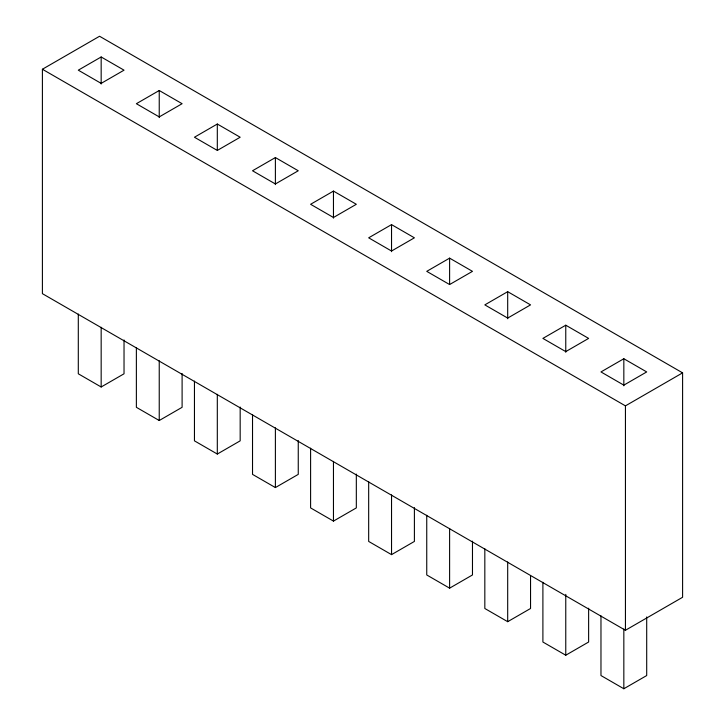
<?xml version="1.0" encoding="UTF-8"?>
<svg xmlns="http://www.w3.org/2000/svg" width="725" height="725" viewBox="0 0 725 725"><rect width="100%" height="100%" fill="white"/><g stroke="black" fill="none" stroke-linecap="round" stroke-linejoin="round"><path stroke-width="1.09" d="M42.403 69.247L99.561 36.25L682.597 372.858L682.597 597.273L625.439 630.27L42.403 293.661L42.403 69.247L625.439 405.864L682.597 372.858M101.165 56.976L78.3 70.171L101.165 83.375L124.029 70.171L101.165 56.976L101.165 84.037M159.237 90.507L136.373 103.702L159.237 116.906L182.102 103.702L159.237 90.507L159.237 117.568M217.31 124.029L194.454 137.233L217.31 150.438L240.174 137.233L217.31 124.029L217.31 149.966M275.391 157.561L252.527 170.765L275.391 183.96L298.256 170.765L275.391 157.561L275.391 184.63M333.464 191.092L310.599 204.287L333.464 217.491L356.328 204.287L333.464 191.092L333.464 218.153M78.3 314.061L78.3 373.792L101.165 386.987L124.029 373.792L124.029 339.98M391.536 224.623L368.672 237.818L391.536 251.022L414.401 237.818L391.536 224.623L391.536 251.684M136.373 347.592L136.373 407.314L159.237 420.518L182.102 407.314L182.102 373.511M449.609 258.145L426.744 271.349L449.609 284.553L472.473 271.349L449.609 258.145L449.609 284.082M194.454 381.123L194.454 440.845L217.31 454.049L240.174 440.845L240.174 407.042M507.69 291.677L484.826 304.881L507.69 318.076L530.546 304.881L507.69 291.677L507.69 318.746M252.527 414.655L252.527 474.377L275.391 487.572L298.256 474.377L298.256 440.573M565.763 325.208L542.898 338.403L565.763 351.607L588.627 338.403L565.763 325.208L565.763 352.268M310.599 448.177L310.599 507.908L333.464 521.103L356.328 507.908L356.328 474.096M623.835 358.739L600.971 371.934L623.835 385.138L646.7 371.934L623.835 358.739L623.835 385.8M368.672 481.708L368.672 541.43L391.536 554.634L414.401 541.43L414.401 507.627M426.744 515.239L426.744 574.961L449.609 588.165L472.473 574.961L472.473 541.158M484.826 548.771L484.826 608.493L507.69 621.688L530.546 608.493L530.546 575.813M542.898 582.293L542.898 642.024L565.763 655.219L588.627 642.024L588.627 608.212M600.971 615.824L600.971 675.546L623.835 688.75L646.7 675.546L646.7 616.948M625.439 405.864L625.439 630.27M623.835 629.028L623.835 688.75M565.763 594.373L565.763 655.219M507.69 561.966L507.69 621.688M449.609 528.434L449.609 588.165M391.536 494.912L391.536 554.634M333.464 461.381L333.464 521.103M275.391 427.85L275.391 487.572M217.31 394.318L217.31 454.049M159.237 360.796L159.237 420.518M101.165 327.265L101.165 386.987"/></g></svg>
